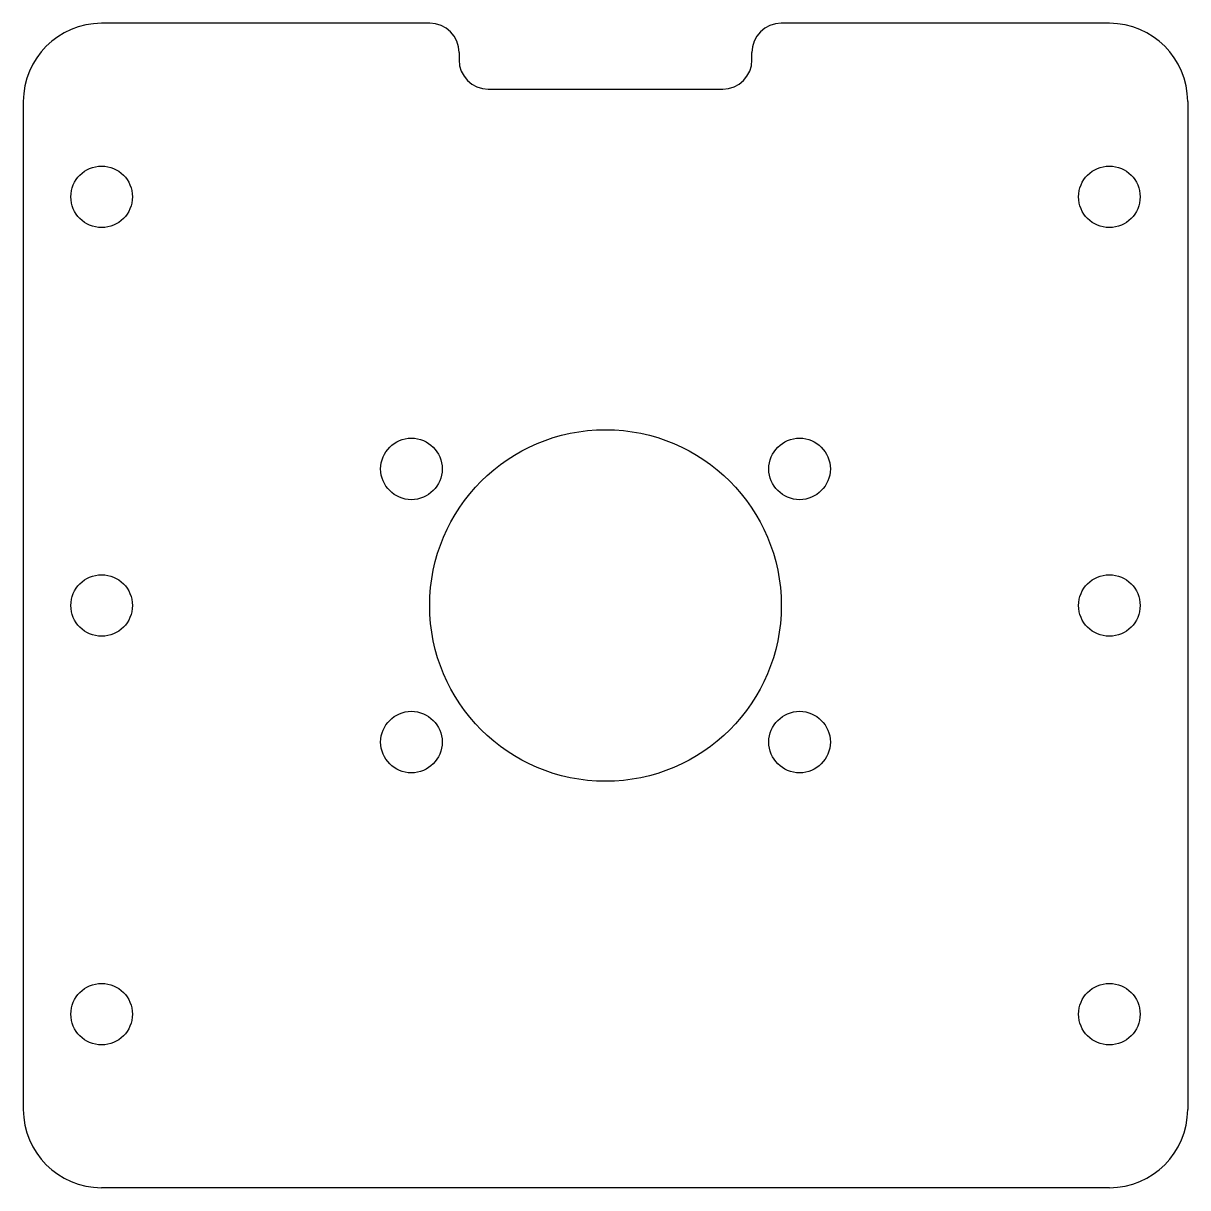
# Model space of a CAD drawing. Extents: x 135.9 to 215.3, y -78.1 to 1.3.
import ezdxf

# ---------------------------------------------------------------- set-up
doc = ezdxf.new("R2010")
doc.units = 0
doc.layers.add('VISIBLE', color=7, linetype='CONTINUOUS')

msp = doc.modelspace()

# ---------------------------------------------------------------- linework, layer by layer
at = {"layer": 'VISIBLE'}
for p, q in [((163.6, 1.348), (141.2, 1.348)), ((210, 1.348), (187.6, 1.348)), ((165.6, -0.652), (165.6, -1.152)), ((185.6, -1.152), (185.6, -0.652)), ((167.6, -3.152), (183.6, -3.152)), ((135.852, -4), (135.852, -72.8)), ((215.348, -4), (215.348, -72.8)), ((210, -78.148), (141.2, -78.148))]:
    msp.add_line(p, q, dxfattribs=at)
for centre, radius in [((141.2, -10.5), 2.1), ((210, -10.5), 2.1), ((162.35, -29.075), 2.1), ((175.6, -38.4), 12), ((188.85, -29.075), 2.1), ((141.2, -38.4), 2.1), ((210, -38.4), 2.1), ((162.35, -47.725), 2.1), ((188.85, -47.725), 2.1), ((141.2, -66.3), 2.1), ((210, -66.3), 2.1)]:
    msp.add_circle(centre, radius, dxfattribs=at)
for centre, radius, start, end in [((141.2, -4), 5.348, 90, 180), ((163.6, -0.652), 2, 0, 90), ((187.6, -0.652), 2, 90, 180), ((210, -4), 5.348, 0, 90), ((167.6, -1.152), 2, 180, 270), ((183.6, -1.152), 2, 270, 0), ((141.2, -72.8), 5.348, 180, 270), ((210, -72.8), 5.348, 270, 0)]:
    msp.add_arc(centre, radius, start, end, dxfattribs=at)

doc.saveas('drawing.dxf')
